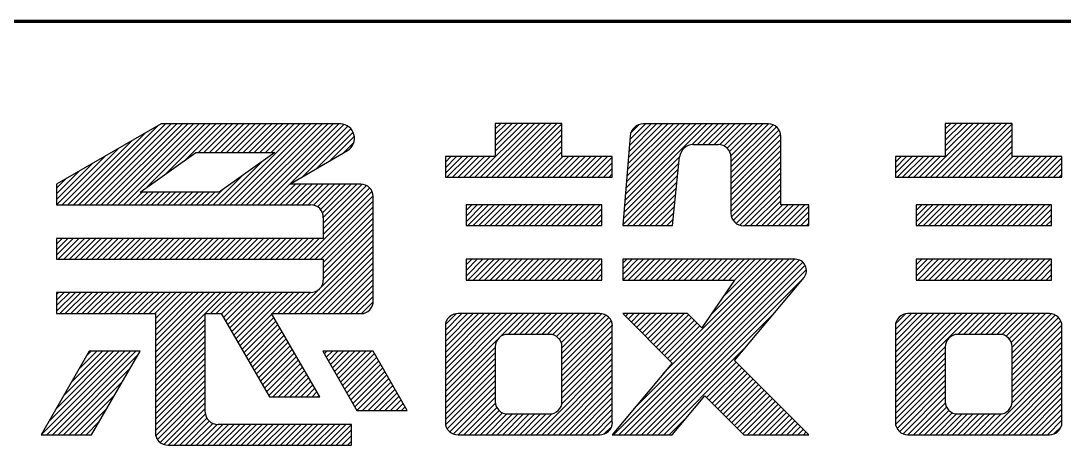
# Model space of a CAD drawing. Header units: millimetres. Extents: x 8300 to 125598, y -10383 to 40000.
# Drawn here: x 112730 to 113522, y -541 to -220 of the extents above; entities that cross this region are included whole.
import ezdxf

# ---------------------------------------------------------------- set-up
doc = ezdxf.new("R2010")
doc.units = ezdxf.units.MM
doc.header["$LTSCALE"] = 300
doc.layers.add('K他0_その他－１', color=7, linetype='CONTINUOUS')

# ---------------------------------------------------------------- blocks, each defined once
blk = doc.blocks.new('ZGroup317', base_point=(112982.37, 7361.52))
at = {"layer": 'K他0_その他－１', "color": 150, "linetype": 'Continuous', "lineweight": -3}
for p, q in [((101087.23, -219.57), (125147.52, -219.57)), ((112836.95, -297.68), (112757.45, -343.43)), ((112774.48, -359.18), (112834.66, -299)), ((112778.72, -359.18), (112840.22, -297.68)), ((112782.96, -359.18), (112844.46, -297.68)), ((112787.2, -359.18), (112848.71, -297.68)), ((112791.45, -359.18), (112852.95, -297.68)), ((112795.69, -359.18), (112857.19, -297.68)), ((112799.93, -359.18), (112861.43, -297.68)), ((112804.18, -359.18), (112865.68, -297.68)), ((112808.42, -359.18), (112869.92, -297.68)), ((112826.25, -345.6), (112874.16, -297.68)), ((112973.08, -297.68), (112836.95, -297.68)), ((112840.77, -335.31), (112878.4, -297.68)), ((112855.3, -325.03), (112882.65, -297.68)), ((112865.14, -319.43), (112886.89, -297.68)), ((112869.38, -319.43), (112891.13, -297.68)), ((112873.63, -319.43), (112895.38, -297.68)), ((112877.87, -319.43), (112899.62, -297.68)), ((112882.11, -319.43), (112903.86, -297.68)), ((112884.79, -359.18), (112946.29, -297.68)), ((112886.35, -319.43), (112908.1, -297.68)), ((112889.03, -359.18), (112950.53, -297.68)), ((112890.6, -319.43), (112912.35, -297.68)), ((112893.27, -359.18), (112954.77, -297.68)), ((112894.84, -319.43), (112916.59, -297.68)), ((112897.51, -359.18), (112959.02, -297.68)), ((112899.08, -319.43), (112920.83, -297.68)), ((112901.76, -359.18), (112963.26, -297.68)), ((112903.32, -319.43), (112925.07, -297.68)), ((112906, -359.18), (112967.5, -297.68)), ((112907.57, -319.43), (112929.32, -297.68)), ((112910.24, -359.18), (112971.74, -297.68)), ((112911.81, -319.43), (112933.56, -297.68)), ((112914.49, -359.18), (112975.59, -298.08)), ((112916.05, -319.43), (112937.8, -297.68)), ((112920.29, -319.43), (112942.04, -297.68)), ((112934.51, -343.4), (112978.52, -299.4)), ((113075.04, -338.18), (113115.91, -297.31)), ((113079.28, -338.18), (113120.16, -297.31)), ((113083.52, -338.18), (113124.4, -297.31)), ((113087.77, -338.18), (113128.64, -297.31)), ((113090.46, -301.55), (113094.7, -297.31)), ((113090.46, -305.79), (113098.94, -297.31)), ((113090.46, -310.04), (113103.19, -297.31)), ((113090.46, -314.28), (113107.43, -297.31)), ((113090.46, -318.52), (113111.67, -297.31)), ((113092.01, -338.18), (113132.88, -297.31)), ((113096.25, -338.18), (113137.13, -297.31)), ((113100.49, -338.18), (113141.08, -297.6)), ((113188.41, -360.44), (113251.17, -297.68)), ((113188.79, -355.81), (113246.92, -297.68)), ((113189.18, -351.19), (113242.68, -297.68)), ((113189.56, -346.56), (113238.44, -297.68)), ((113189.94, -341.93), (113234.19, -297.68)), ((113190.33, -337.31), (113229.95, -297.68)), ((113190.71, -332.68), (113225.71, -297.68)), ((113191.09, -328.06), (113221.47, -297.68)), ((113191.47, -323.43), (113217.22, -297.68)), ((113191.86, -318.81), (113212.98, -297.68)), ((113192.24, -314.18), (113208.74, -297.68)), ((113192.62, -309.55), (113204.5, -297.68)), ((113193.32, -304.62), (113199.74, -298.2)), ((113297.84, -297.68), (113202.96, -297.68)), ((113239.59, -313.51), (113255.41, -297.68)), ((113243.9, -313.43), (113259.65, -297.68)), ((113248.14, -313.43), (113263.89, -297.68)), ((113252.39, -313.43), (113268.14, -297.68)), ((113256.63, -313.43), (113272.38, -297.68)), ((113260.83, -313.47), (113276.62, -297.68)), ((113264.13, -314.41), (113280.86, -297.68)), ((113266.6, -316.19), (113285.11, -297.68)), ((113268.37, -318.66), (113289.35, -297.68)), ((113269.3, -321.98), (113293.59, -297.68)), ((113269.33, -326.18), (113297.84, -297.68)), ((113269.33, -330.43), (113301.38, -298.38)), ((113269.33, -334.67), (113304, -300)), ((113416.67, -338.18), (113457.54, -297.31)), ((113420.91, -338.18), (113461.79, -297.31)), ((113425.15, -338.18), (113466.03, -297.31)), ((113429.4, -338.18), (113470.27, -297.31)), ((113432.09, -301.55), (113436.33, -297.31)), ((113432.09, -305.79), (113440.57, -297.31)), ((113432.09, -310.04), (113444.81, -297.31)), ((113432.09, -314.28), (113449.06, -297.31)), ((113432.09, -318.52), (113453.3, -297.31)), ((113433.64, -338.18), (113474.51, -297.31)), ((113437.88, -338.18), (113478.76, -297.31)), ((113442.12, -338.18), (113482.71, -297.59)), ((112770.23, -359.18), (112824.66, -304.75)), ((112944.64, -337.51), (112980.8, -301.35)), ((112954.77, -331.62), (112982.49, -303.9)), ((112964.9, -325.73), (112983.46, -307.18)), ((113104.74, -338.18), (113141.08, -301.84)), ((113108.98, -338.18), (113141.08, -306.08)), ((113269.33, -338.91), (113305.93, -302.32)), ((113269.33, -343.15), (113307.07, -305.42)), ((113446.37, -338.18), (113482.71, -301.84)), ((113450.61, -338.18), (113482.71, -306.08)), ((112761.75, -359.18), (112804.67, -316.26)), ((112765.99, -359.18), (112814.67, -310.51)), ((112975.04, -319.85), (112983.08, -311.8)), ((113113.22, -338.18), (113141.08, -310.32)), ((113117.47, -338.18), (113141.08, -314.57)), ((113240.83, -313.43), (113259.96, -313.43)), ((113269.33, -347.4), (113307.21, -309.52)), ((113269.33, -351.64), (113307.21, -313.76)), ((113454.85, -338.18), (113482.71, -310.32)), ((113459.09, -338.18), (113482.71, -314.56)), ((112757.51, -359.18), (112794.68, -322.01)), ((113052.58, -335.18), (113065.33, -322.43)), ((113052.58, -330.94), (113061.09, -322.43)), ((113052.58, -326.7), (113056.85, -322.43)), ((113052.58, -322.45), (113052.6, -322.43)), ((113053.82, -338.18), (113069.58, -322.43)), ((113058.07, -338.18), (113073.82, -322.43)), ((113062.31, -338.18), (113078.06, -322.43)), ((113066.55, -338.18), (113082.3, -322.43)), ((113070.8, -338.18), (113086.55, -322.43)), ((113121.71, -338.18), (113141.08, -318.81)), ((113125.95, -338.18), (113141.7, -322.43)), ((113130.19, -338.18), (113145.94, -322.43)), ((113134.44, -338.18), (113150.19, -322.43)), ((113138.68, -338.18), (113154.43, -322.43)), ((113142.92, -338.18), (113158.67, -322.43)), ((113147.16, -338.18), (113162.91, -322.43)), ((113151.41, -338.18), (113167.16, -322.43)), ((113155.65, -338.18), (113171.4, -322.43)), ((113159.89, -338.18), (113175.64, -322.43)), ((113164.13, -338.18), (113179.33, -322.98)), ((113188.03, -365.06), (113230.34, -322.75)), ((113269.33, -355.88), (113307.21, -318.01)), ((113269.33, -360.12), (113307.21, -322.25)), ((113269.33, -322.81), (113269.33, -365.56)), ((113394.21, -335.19), (113406.96, -322.43)), ((113394.21, -330.94), (113402.72, -322.43)), ((113394.21, -326.7), (113398.48, -322.43)), ((113394.21, -322.46), (113394.23, -322.43)), ((113395.45, -338.18), (113411.2, -322.43)), ((113399.7, -338.18), (113415.45, -322.43)), ((113403.94, -338.18), (113419.69, -322.43)), ((113408.18, -338.18), (113423.93, -322.43)), ((113412.42, -338.18), (113428.18, -322.43)), ((113463.34, -338.18), (113482.71, -318.81)), ((113467.58, -338.18), (113483.33, -322.43)), ((113471.82, -338.18), (113487.57, -322.43)), ((113476.07, -338.18), (113491.82, -322.43)), ((113480.31, -338.18), (113496.06, -322.43)), ((113484.55, -338.18), (113500.3, -322.43)), ((113488.79, -338.18), (113504.54, -322.43)), ((113493.04, -338.18), (113508.79, -322.43)), ((113497.28, -338.18), (113513.03, -322.43)), ((113501.52, -338.18), (113517.27, -322.43)), ((113505.76, -338.18), (113520.59, -323.36)), ((112757.45, -354.99), (112784.69, -327.76)), ((112880.54, -359.18), (112913.24, -326.48)), ((113168.38, -338.18), (113179.33, -327.23)), ((113172.62, -338.18), (113179.33, -331.47)), ((113187.26, -374.32), (113229.39, -332.19)), ((113187.64, -369.69), (113229.86, -327.47)), ((113269.33, -364.37), (113307.21, -326.49)), ((113269.72, -368.22), (113307.21, -330.73)), ((113510.01, -338.18), (113520.59, -327.6)), ((113514.25, -338.18), (113520.59, -331.84)), ((112757.45, -350.75), (112774.69, -333.51)), ((112757.45, -346.51), (112764.7, -339.26)), ((112876.3, -359.18), (112898.72, -336.77)), ((113176.86, -338.18), (113179.33, -335.71)), ((113190.89, -374.93), (113228.91, -336.91)), ((113271.12, -371.07), (113307.21, -334.98)), ((113273.25, -373.18), (113307.21, -339.22)), ((113518.49, -338.18), (113520.59, -336.09)), ((112757.45, -343.43), (112757.45, -359.18)), ((112872.06, -359.18), (112884.19, -347.05)), ((112918.73, -359.18), (112934.48, -343.43)), ((112922.97, -359.18), (112938.72, -343.43)), ((112927.21, -359.18), (112942.96, -343.43)), ((112931.46, -359.18), (112947.21, -343.43)), ((112935.7, -359.18), (112951.45, -343.43)), ((112939.94, -359.18), (112955.69, -343.43)), ((112944.18, -359.18), (112959.93, -343.43)), ((112948.43, -359.18), (112964.18, -343.43)), ((112952.48, -359.37), (112968.42, -343.43)), ((112955.52, -360.58), (112972.66, -343.43)), ((112957.79, -362.55), (112976.91, -343.43)), ((112959.35, -365.23), (112981.15, -343.43)), ((112959.96, -368.86), (112985.39, -343.43)), ((112959.96, -373.11), (112989.57, -343.5)), ((112959.96, -377.35), (112992.81, -344.5)), ((112959.96, -381.6), (112995.23, -346.32)), ((113195.13, -374.93), (113228.44, -341.62)), ((113199.37, -374.93), (113227.96, -346.34)), ((113276.1, -374.57), (113307.21, -343.46)), ((113279.98, -374.93), (113307.21, -347.7)), ((112812.66, -359.18), (112822.41, -349.43)), ((112816.9, -359.18), (112826.65, -349.43)), ((112821.15, -359.18), (112830.9, -349.43)), ((112825.39, -359.18), (112835.14, -349.43)), ((112829.63, -359.18), (112839.38, -349.43)), ((112833.87, -359.18), (112843.62, -349.43)), ((112838.12, -359.18), (112847.87, -349.43)), ((112842.36, -359.18), (112852.11, -349.43)), ((112846.6, -359.18), (112856.35, -349.43)), ((112850.85, -359.18), (112860.6, -349.43)), ((112855.09, -359.18), (112864.84, -349.43)), ((112859.33, -359.18), (112869.08, -349.43)), ((112863.57, -359.18), (112873.32, -349.43)), ((112867.82, -359.18), (112877.57, -349.43)), ((112945.36, -400.43), (112996.95, -348.84)), ((112949.6, -400.43), (112997.81, -352.22)), ((112997.83, -431.93), (112997.83, -352.81)), ((113203.61, -374.93), (113227.49, -351.06)), ((113207.86, -374.93), (113227.01, -355.78)), ((113284.22, -374.93), (113307.21, -351.95)), ((113288.47, -374.93), (113307.21, -356.19)), ((112757.45, -359.18), (112950.2, -359.18)), ((112953.85, -400.43), (112997.83, -356.45)), ((112958.09, -400.43), (112997.83, -360.69)), ((113068.33, -363.43), (113072.57, -359.18)), ((113068.33, -367.67), (113076.81, -359.18)), ((113068.33, -371.91), (113081.06, -359.18)), ((113069.55, -374.93), (113085.3, -359.18)), ((113073.79, -374.93), (113089.54, -359.18)), ((113078.04, -374.93), (113093.79, -359.18)), ((113082.28, -374.93), (113098.03, -359.18)), ((113086.52, -374.93), (113102.27, -359.18)), ((113090.76, -374.93), (113106.51, -359.18)), ((113095.01, -374.93), (113110.76, -359.18)), ((113099.25, -374.93), (113115, -359.18)), ((113103.49, -374.93), (113119.24, -359.18)), ((113107.73, -374.93), (113123.48, -359.18)), ((113111.98, -374.93), (113127.73, -359.18)), ((113116.22, -374.93), (113131.97, -359.18)), ((113120.46, -374.93), (113136.21, -359.18)), ((113124.71, -374.93), (113140.46, -359.18)), ((113128.95, -374.93), (113144.7, -359.18)), ((113133.19, -374.93), (113148.94, -359.18)), ((113137.43, -374.93), (113153.18, -359.18)), ((113141.68, -374.93), (113157.43, -359.18)), ((113145.92, -374.93), (113161.67, -359.18)), ((113150.16, -374.93), (113165.91, -359.18)), ((113154.4, -374.93), (113170.15, -359.18)), ((113158.65, -374.93), (113171.46, -362.12)), ((113212.1, -374.93), (113226.54, -360.49)), ((113292.71, -374.93), (113308.46, -359.18)), ((113296.95, -374.93), (113312.7, -359.18)), ((113301.2, -374.93), (113316.95, -359.18)), ((113305.44, -374.93), (113321.19, -359.18)), ((113309.68, -374.93), (113325.43, -359.18)), ((113313.92, -374.93), (113328.58, -360.27)), ((113409.96, -363.43), (113414.2, -359.18)), ((113409.96, -367.67), (113418.45, -359.18)), ((113409.96, -371.91), (113422.69, -359.18)), ((113411.18, -374.93), (113426.93, -359.18)), ((113415.42, -374.93), (113431.17, -359.18)), ((113419.67, -374.93), (113435.42, -359.18)), ((113423.91, -374.93), (113439.66, -359.18)), ((113428.15, -374.93), (113443.9, -359.18)), ((113432.4, -374.93), (113448.15, -359.18)), ((113436.64, -374.93), (113452.39, -359.18)), ((113440.88, -374.93), (113456.63, -359.18)), ((113445.12, -374.93), (113460.87, -359.18)), ((113449.37, -374.93), (113465.12, -359.18)), ((113453.61, -374.93), (113469.36, -359.18)), ((113457.85, -374.93), (113473.6, -359.18)), ((113462.09, -374.93), (113477.84, -359.18)), ((113466.34, -374.93), (113482.09, -359.18)), ((113470.58, -374.93), (113486.33, -359.18)), ((113474.82, -374.93), (113490.57, -359.18)), ((113479.07, -374.93), (113494.82, -359.18)), ((113483.31, -374.93), (113499.06, -359.18)), ((113487.55, -374.93), (113503.3, -359.18)), ((113491.79, -374.93), (113507.54, -359.18)), ((113496.04, -374.93), (113511.79, -359.18)), ((113500.28, -374.93), (113512.71, -362.5)), ((112959.96, -402.81), (112997.83, -364.93)), ((112959.96, -368.93), (112959.96, -384.68)), ((112959.96, -407.05), (112997.83, -369.18)), ((113162.89, -374.93), (113171.46, -366.37)), ((113167.13, -374.93), (113171.46, -370.61)), ((113216.34, -374.93), (113226.06, -365.21)), ((113220.58, -374.93), (113225.59, -369.93)), ((113318.17, -374.93), (113328.58, -364.52)), ((113322.41, -374.93), (113328.58, -368.76)), ((113504.52, -374.93), (113512.71, -366.75)), ((113508.76, -374.93), (113512.71, -370.99)), ((112959.96, -411.29), (112997.83, -373.42)), ((112959.96, -415.54), (112997.83, -377.66)), ((113171.37, -374.93), (113171.46, -374.85)), ((113224.83, -374.93), (113225.11, -374.65)), ((113326.65, -374.93), (113328.58, -373)), ((112757.45, -397.42), (112770.19, -384.68)), ((112757.45, -393.18), (112765.95, -384.68)), ((112757.45, -388.93), (112761.7, -384.68)), ((112757.45, -384.69), (112757.46, -384.68)), ((112959.96, -384.68), (112757.45, -384.68)), ((112757.45, -384.68), (112757.45, -400.43)), ((112758.68, -400.43), (112774.43, -384.68)), ((112762.93, -400.43), (112778.68, -384.68)), ((112767.17, -400.43), (112782.92, -384.68)), ((112771.41, -400.43), (112787.16, -384.68)), ((112775.65, -400.43), (112791.4, -384.68)), ((112779.9, -400.43), (112795.65, -384.68)), ((112784.14, -400.43), (112799.89, -384.68)), ((112788.38, -400.43), (112804.13, -384.68)), ((112792.62, -400.43), (112808.37, -384.68)), ((112796.87, -400.43), (112812.62, -384.68)), ((112801.11, -400.43), (112816.86, -384.68)), ((112805.35, -400.43), (112821.1, -384.68)), ((112809.59, -400.43), (112825.35, -384.68)), ((112813.84, -400.43), (112829.59, -384.68)), ((112818.08, -400.43), (112833.83, -384.68)), ((112822.32, -400.43), (112838.07, -384.68)), ((112826.57, -400.43), (112842.32, -384.68)), ((112830.81, -400.43), (112846.56, -384.68)), ((112835.05, -400.43), (112850.8, -384.68)), ((112839.29, -400.43), (112855.04, -384.68)), ((112843.54, -400.43), (112859.29, -384.68)), ((112847.78, -400.43), (112863.53, -384.68)), ((112852.02, -400.43), (112867.77, -384.68)), ((112856.26, -400.43), (112872.01, -384.68)), ((112860.51, -400.43), (112876.26, -384.68)), ((112864.75, -400.43), (112880.5, -384.68)), ((112868.99, -400.43), (112884.74, -384.68)), ((112873.24, -400.43), (112888.99, -384.68)), ((112877.48, -400.43), (112893.23, -384.68)), ((112881.72, -400.43), (112897.47, -384.68)), ((112885.96, -400.43), (112901.71, -384.68)), ((112890.21, -400.43), (112905.96, -384.68)), ((112894.45, -400.43), (112910.2, -384.68)), ((112898.69, -400.43), (112914.44, -384.68)), ((112902.93, -400.43), (112918.68, -384.68)), ((112907.18, -400.43), (112922.93, -384.68)), ((112911.42, -400.43), (112927.17, -384.68)), ((112915.66, -400.43), (112931.41, -384.68)), ((112919.9, -400.43), (112935.66, -384.68)), ((112924.15, -400.43), (112939.9, -384.68)), ((112928.39, -400.43), (112944.14, -384.68)), ((112932.63, -400.43), (112948.38, -384.68)), ((112936.88, -400.43), (112952.63, -384.68)), ((112941.12, -400.43), (112956.87, -384.68)), ((112942.3, -441.68), (112997.83, -386.15)), ((112958.45, -421.29), (112997.83, -381.9)), ((112946.54, -441.68), (112997.83, -390.39)), ((112950.78, -441.68), (112997.83, -394.63)), ((112757.45, -400.43), (112959.96, -400.43)), ((112955.02, -441.68), (112997.83, -398.88)), ((112959.27, -441.68), (112997.83, -403.12)), ((112959.96, -400.43), (112959.96, -416.18)), ((113068.33, -404.68), (113072.57, -400.43)), ((113068.33, -408.92), (113076.81, -400.43)), ((113068.33, -413.16), (113081.06, -400.43)), ((113069.55, -416.18), (113085.3, -400.43)), ((113073.79, -416.18), (113089.54, -400.43)), ((113078.04, -416.18), (113093.79, -400.43)), ((113082.28, -416.18), (113098.03, -400.43)), ((113086.52, -416.18), (113102.27, -400.43)), ((113090.76, -416.18), (113106.51, -400.43)), ((113095.01, -416.18), (113110.76, -400.43)), ((113099.25, -416.18), (113115, -400.43)), ((113103.49, -416.18), (113119.24, -400.43)), ((113107.73, -416.18), (113123.48, -400.43)), ((113111.98, -416.18), (113127.73, -400.43)), ((113116.22, -416.18), (113131.97, -400.43)), ((113120.46, -416.18), (113136.21, -400.43)), ((113124.71, -416.18), (113140.46, -400.43)), ((113128.95, -416.18), (113144.7, -400.43)), ((113133.19, -416.18), (113148.94, -400.43)), ((113137.43, -416.18), (113153.18, -400.43)), ((113141.68, -416.18), (113157.43, -400.43)), ((113145.92, -416.18), (113161.67, -400.43)), ((113150.16, -416.18), (113165.91, -400.43)), ((113154.4, -416.18), (113170.15, -400.43)), ((113158.65, -416.18), (113171.46, -403.37)), ((113180.14, -533.56), (113313.27, -400.43)), ((113184.38, -533.56), (113317.51, -400.43)), ((113187.21, -416.18), (113202.96, -400.43)), ((113187.21, -411.94), (113198.72, -400.43)), ((113187.21, -407.7), (113194.47, -400.43)), ((113187.21, -403.46), (113190.23, -400.43)), ((113188.63, -533.56), (113321.19, -401)), ((113191.45, -416.18), (113207.2, -400.43)), ((113192.87, -533.56), (113323.83, -402.6)), ((113195.69, -416.18), (113211.44, -400.43)), ((113196.64, -512.82), (113309.03, -400.43)), ((113199.94, -416.18), (113215.69, -400.43)), ((113204.18, -416.18), (113219.93, -400.43)), ((113208.42, -416.18), (113224.17, -400.43)), ((113212.67, -416.18), (113228.42, -400.43)), ((113216.91, -416.18), (113232.66, -400.43)), ((113218.02, -487.2), (113304.78, -400.43)), ((113221.15, -416.18), (113236.9, -400.43)), ((113223.25, -477.73), (113300.54, -400.43)), ((113225.39, -416.18), (113241.14, -400.43)), ((113229.64, -416.18), (113245.39, -400.43)), ((113233.88, -416.18), (113249.63, -400.43)), ((113238.12, -416.18), (113253.87, -400.43)), ((113242.36, -416.18), (113258.11, -400.43)), ((113246.61, -416.18), (113262.36, -400.43)), ((113250.85, -416.18), (113266.6, -400.43)), ((113253.68, -443.06), (113296.3, -400.43)), ((113255.09, -416.18), (113270.84, -400.43)), ((113259.33, -416.18), (113275.08, -400.43)), ((113262.71, -429.78), (113292.06, -400.43)), ((113263.58, -416.18), (113279.33, -400.43)), ((113267.82, -416.18), (113283.57, -400.43)), ((113271.74, -416.51), (113287.81, -400.43)), ((113409.96, -404.68), (113414.2, -400.43)), ((113409.96, -408.92), (113418.45, -400.43)), ((113409.96, -413.16), (113422.69, -400.43)), ((113411.18, -416.18), (113426.93, -400.43)), ((113415.42, -416.18), (113431.17, -400.43)), ((113419.67, -416.18), (113435.42, -400.43)), ((113423.91, -416.18), (113439.66, -400.43)), ((113428.15, -416.18), (113443.9, -400.43)), ((113432.4, -416.18), (113448.15, -400.43)), ((113436.64, -416.18), (113452.39, -400.43)), ((113440.88, -416.18), (113456.63, -400.43)), ((113445.12, -416.18), (113460.87, -400.43)), ((113449.37, -416.18), (113465.12, -400.43)), ((113453.61, -416.18), (113469.36, -400.43)), ((113457.85, -416.18), (113473.6, -400.43)), ((113462.09, -416.18), (113477.84, -400.43)), ((113466.34, -416.18), (113482.09, -400.43)), ((113470.58, -416.18), (113486.33, -400.43)), ((113474.82, -416.18), (113490.57, -400.43)), ((113479.07, -416.18), (113494.82, -400.43)), ((113483.31, -416.18), (113499.06, -400.43)), ((113487.55, -416.18), (113503.3, -400.43)), ((113491.79, -416.18), (113507.54, -400.43)), ((113496.04, -416.18), (113511.79, -400.43)), ((113500.28, -416.18), (113512.71, -403.75)), ((112963.51, -441.68), (112997.83, -407.36)), ((112967.75, -441.68), (112997.83, -411.6)), ((113162.89, -416.18), (113171.46, -407.62)), ((113197.11, -533.56), (113325.7, -404.98)), ((113201.36, -533.56), (113326.66, -408.25)), ((113504.52, -416.18), (113512.71, -408)), ((112971.99, -441.68), (112997.83, -415.85)), ((113167.13, -416.18), (113171.46, -411.86)), ((113171.37, -416.18), (113171.46, -416.1)), ((113205.6, -533.56), (113324.76, -414.4)), ((113508.76, -416.18), (113512.71, -412.24)), ((112757.45, -439.85), (112771.74, -425.56)), ((112757.45, -435.6), (112767.5, -425.56)), ((112757.45, -431.36), (112763.26, -425.56)), ((112757.45, -427.12), (112759.01, -425.56)), ((112950.2, -425.56), (112757.45, -425.56)), ((112757.45, -425.56), (112757.45, -441.68)), ((112759.86, -441.68), (112775.98, -425.56)), ((112764.1, -441.68), (112780.23, -425.56)), ((112768.34, -441.68), (112784.47, -425.56)), ((112772.59, -441.68), (112788.71, -425.56)), ((112776.83, -441.68), (112792.96, -425.56)), ((112781.07, -441.68), (112797.2, -425.56)), ((112785.32, -441.68), (112801.44, -425.56)), ((112789.56, -441.68), (112805.68, -425.56)), ((112793.8, -441.68), (112809.93, -425.56)), ((112798.04, -441.68), (112814.17, -425.56)), ((112802.29, -441.68), (112818.41, -425.56)), ((112806.53, -441.68), (112822.65, -425.56)), ((112810.77, -441.68), (112826.9, -425.56)), ((112815.01, -441.68), (112831.14, -425.56)), ((112819.26, -441.68), (112835.38, -425.56)), ((112823.5, -441.68), (112839.62, -425.56)), ((112827.74, -441.68), (112843.87, -425.56)), ((112831.99, -441.68), (112848.11, -425.56)), ((112832.45, -479.4), (112886.29, -425.56)), ((112832.45, -475.16), (112882.05, -425.56)), ((112832.45, -470.91), (112877.81, -425.56)), ((112832.45, -466.67), (112873.57, -425.56)), ((112832.45, -462.43), (112869.32, -425.56)), ((112832.45, -458.18), (112865.08, -425.56)), ((112832.45, -453.94), (112860.84, -425.56)), ((112832.45, -449.7), (112856.6, -425.56)), ((112832.45, -445.46), (112852.35, -425.56)), ((112874.41, -441.68), (112890.54, -425.56)), ((112878.65, -441.68), (112894.78, -425.56)), ((112882.54, -442.04), (112899.02, -425.56)), ((112884.1, -444.72), (112903.27, -425.56)), ((112885.66, -447.4), (112907.51, -425.56)), ((112887.23, -450.08), (112911.75, -425.56)), ((112888.79, -452.76), (112915.99, -425.56)), ((112890.35, -455.44), (112920.24, -425.56)), ((112891.92, -458.12), (112924.48, -425.56)), ((112893.48, -460.8), (112928.72, -425.56)), ((112895.04, -463.48), (112932.96, -425.56)), ((112921.08, -441.68), (112937.21, -425.56)), ((112925.32, -441.68), (112941.45, -425.56)), ((112929.57, -441.68), (112945.69, -425.56)), ((112933.81, -441.68), (112949.93, -425.56)), ((112938.05, -441.68), (112955.68, -424.06)), ((112976.24, -441.68), (112997.83, -420.09)), ((112980.48, -441.68), (112997.83, -424.33)), ((112984.72, -441.68), (112997.83, -428.57)), ((112988.98, -441.67), (112997.83, -432.82)), ((112896.61, -466.16), (112920.77, -442)), ((113052.58, -496.64), (113107.54, -441.68)), ((113052.58, -492.4), (113103.3, -441.68)), ((113052.58, -488.16), (113099.05, -441.68)), ((113052.58, -483.91), (113094.81, -441.68)), ((113052.58, -479.67), (113090.57, -441.68)), ((113052.58, -475.43), (113086.33, -441.68)), ((113052.58, -471.18), (113082.08, -441.68)), ((113052.58, -466.94), (113077.84, -441.68)), ((113052.58, -462.7), (113073.6, -441.68)), ((113052.58, -458.46), (113069.36, -441.68)), ((113052.58, -454.21), (113065.11, -441.68)), ((113052.65, -449.9), (113060.81, -441.75)), ((113169.58, -441.68), (113062.33, -441.68)), ((113094.02, -459.44), (113111.78, -441.68)), ((113100.27, -457.43), (113116.02, -441.68)), ((113104.52, -457.43), (113120.27, -441.68)), ((113108.76, -457.43), (113124.51, -441.68)), ((113113, -457.43), (113128.75, -441.68)), ((113117.25, -457.43), (113133, -441.68)), ((113121.49, -457.43), (113137.24, -441.68)), ((113125.73, -457.43), (113141.48, -441.68)), ((113129.97, -457.43), (113145.72, -441.68)), ((113133.94, -457.71), (113149.97, -441.68)), ((113136.89, -459), (113154.21, -441.68)), ((113139.1, -461.04), (113158.45, -441.68)), ((113140.58, -463.8), (113162.69, -441.68)), ((113141.08, -467.54), (113166.94, -441.68)), ((113141.08, -471.78), (113171.12, -441.75)), ((113141.08, -476.03), (113174.34, -442.76)), ((113189.31, -443.78), (113191.41, -441.68)), ((113191.43, -445.9), (113195.65, -441.68)), ((113193.55, -448.03), (113199.89, -441.68)), ((113195.67, -450.15), (113204.14, -441.68)), ((113197.79, -452.27), (113208.38, -441.68)), ((113199.91, -454.39), (113212.62, -441.68)), ((113202.04, -456.51), (113216.86, -441.68)), ((113204.16, -458.63), (113221.11, -441.68)), ((113206.28, -460.75), (113225.35, -441.68)), ((113208.4, -462.88), (113229.59, -441.68)), ((113209.84, -533.56), (113302.6, -440.8)), ((113210.52, -465), (113233.83, -441.68)), ((113212.64, -467.12), (113237.2, -442.56)), ((113394.21, -500.51), (113453.03, -441.68)), ((113394.21, -496.27), (113448.79, -441.68)), ((113394.21, -492.02), (113444.55, -441.68)), ((113394.21, -487.78), (113440.31, -441.68)), ((113394.21, -483.54), (113436.06, -441.68)), ((113394.21, -479.3), (113431.82, -441.68)), ((113394.21, -475.05), (113427.58, -441.68)), ((113394.21, -470.81), (113423.33, -441.68)), ((113394.21, -466.57), (113419.09, -441.68)), ((113394.21, -462.32), (113414.85, -441.68)), ((113394.21, -458.08), (113410.61, -441.68)), ((113394.21, -453.84), (113406.36, -441.68)), ((113394.35, -449.46), (113401.98, -441.82)), ((113511.21, -441.68), (113403.58, -441.68)), ((113441.53, -457.43), (113457.28, -441.68)), ((113445.77, -457.43), (113461.52, -441.68)), ((113450.01, -457.43), (113465.76, -441.68)), ((113454.25, -457.43), (113470, -441.68)), ((113458.5, -457.43), (113474.25, -441.68)), ((113462.74, -457.43), (113478.49, -441.68)), ((113466.98, -457.43), (113482.73, -441.68)), ((113471.22, -457.43), (113486.97, -441.68)), ((113475.27, -457.63), (113491.22, -441.68)), ((113478.29, -458.85), (113495.46, -441.68)), ((113480.56, -460.83), (113499.7, -441.68)), ((113482.11, -463.51), (113503.95, -441.68)), ((113482.71, -467.16), (113508.19, -441.68)), ((113482.71, -471.4), (113512.36, -441.75)), ((113482.71, -475.64), (113515.59, -442.77)), ((112832.45, -483.64), (112870.33, -445.77)), ((112832.45, -487.88), (112870.33, -450.01)), ((112898.17, -468.84), (112922.33, -444.68)), ((112899.73, -471.52), (112923.89, -447.36)), ((112901.3, -474.2), (112925.45, -450.04)), ((113052.58, -451.06), (113052.58, -524.19)), ((113141.08, -480.27), (113176.75, -444.59)), ((113141.08, -484.51), (113178.47, -447.12)), ((113141.08, -488.75), (113179.32, -450.52)), ((113179.33, -524.19), (113179.33, -451.06)), ((113214.76, -469.24), (113239.33, -444.68)), ((113216.88, -471.36), (113241.45, -446.8)), ((113219.01, -473.48), (113243.57, -448.92)), ((113221.13, -475.6), (113245.69, -451.04)), ((113394.21, -451.06), (113394.21, -524.19)), ((113482.71, -479.89), (113518, -444.6)), ((113482.71, -484.13), (113519.72, -447.12)), ((113482.71, -488.37), (113520.57, -450.51)), ((113520.59, -524.19), (113520.59, -451.06)), ((112832.45, -492.13), (112870.33, -454.25)), ((112832.45, -496.37), (112870.33, -458.5)), ((112902.86, -476.88), (112927.02, -452.72)), ((112904.42, -479.56), (112928.58, -455.4)), ((112905.98, -482.24), (112930.14, -458.08)), ((113131.71, -457.43), (113100.2, -457.43)), ((113141.08, -493), (113179.33, -454.74)), ((113141.08, -497.24), (113179.33, -458.99)), ((113473.34, -457.43), (113441.46, -457.43)), ((113482.71, -492.62), (113520.59, -454.74)), ((113482.71, -496.86), (113520.59, -458.98)), ((112832.45, -500.61), (112870.33, -462.74)), ((112832.45, -504.85), (112870.33, -466.98)), ((112907.55, -484.92), (112931.71, -460.76)), ((112909.11, -487.6), (112933.27, -463.44)), ((112910.67, -490.27), (112934.83, -466.12)), ((113052.58, -500.88), (113092.47, -460.99)), ((113090.46, -466.81), (113090.46, -508.43)), ((113141.08, -501.48), (113179.33, -463.23)), ((113141.08, -508.43), (113141.08, -466.81)), ((113214.08, -533.56), (113280.45, -467.2)), ((113394.21, -504.75), (113432.09, -466.87)), ((113432.09, -466.81), (113432.09, -508.43)), ((113482.71, -501.1), (113520.59, -463.23)), ((113482.71, -508.43), (113482.71, -466.81)), ((112745.89, -533.56), (112809.27, -470.18)), ((112750.13, -533.56), (112813.51, -470.18)), ((112751.46, -523.75), (112805.03, -470.18)), ((112754.38, -533.56), (112817.75, -470.18)), ((112757.18, -513.79), (112800.78, -470.18)), ((112758.62, -533.56), (112819.22, -472.96)), ((112762.89, -503.83), (112796.54, -470.18)), ((112768.61, -493.87), (112792.3, -470.18)), ((112774.32, -483.92), (112788.05, -470.18)), ((112780.04, -473.96), (112783.81, -470.18)), ((112832.45, -509.1), (112870.33, -471.22)), ((112912.24, -492.95), (112936.4, -468.8)), ((112913.8, -495.63), (112937.96, -471.48)), ((112915.36, -498.31), (112939.52, -474.16)), ((112960.67, -472.08), (112962.57, -470.18)), ((112962.22, -474.78), (112966.81, -470.18)), ((112963.77, -477.47), (112971.06, -470.18)), ((112965.32, -480.17), (112975.3, -470.18)), ((112966.87, -482.86), (112979.54, -470.18)), ((112968.42, -485.55), (112983.78, -470.18)), ((112969.96, -488.25), (112988.03, -470.18)), ((112971.51, -490.94), (112992.27, -470.18)), ((112973.06, -493.63), (112996.51, -470.18)), ((112974.61, -496.33), (112998.9, -472.04)), ((112976.16, -499.02), (113000.45, -474.73)), ((113052.58, -505.13), (113090.46, -467.25)), ((113052.58, -509.37), (113090.46, -471.49)), ((113140.93, -510.12), (113179.33, -471.71)), ((113141.08, -505.72), (113179.33, -467.47)), ((113394.21, -508.99), (113432.09, -471.12)), ((113482.63, -509.67), (113520.59, -471.71)), ((113482.71, -505.34), (113520.59, -467.47)), ((112832.45, -513.34), (112870.33, -475.47)), ((112832.45, -517.58), (112870.33, -479.71)), ((112916.93, -500.99), (112941.08, -476.84)), ((112918.49, -503.67), (112942.65, -479.52)), ((112921.72, -504.68), (112944.21, -482.2)), ((112977.71, -501.72), (113002, -477.43)), ((112979.26, -504.41), (113003.55, -480.12)), ((112980.81, -507.1), (113005.09, -482.82)), ((113052.58, -513.61), (113090.46, -475.74)), ((113052.58, -517.85), (113090.46, -479.98)), ((113121.73, -533.56), (113179.33, -475.96)), ((113125.97, -533.56), (113179.33, -480.2)), ((113218.33, -533.56), (113273.27, -478.61)), ((113250.83, -505.3), (113275.4, -480.73)), ((113252.95, -507.42), (113277.53, -482.84)), ((113394.21, -513.24), (113432.09, -475.36)), ((113394.21, -517.48), (113432.09, -479.6)), ((113462.98, -533.56), (113520.59, -475.95)), ((113467.22, -533.56), (113520.59, -480.2)), ((112762.86, -533.56), (112813.36, -483.06)), ((112832.45, -521.83), (112870.33, -483.95)), ((112832.45, -526.07), (112870.33, -488.2)), ((112925.96, -504.68), (112945.77, -484.87)), ((112930.21, -504.68), (112947.34, -487.55)), ((112934.45, -504.68), (112948.9, -490.23)), ((112982.36, -509.8), (113006.64, -485.51)), ((112983.9, -512.49), (113008.19, -488.2)), ((112985.45, -515.19), (113009.74, -490.9)), ((113052.58, -522.1), (113090.46, -484.22)), ((113052.79, -526.14), (113090.46, -488.46)), ((113130.22, -533.56), (113179.33, -484.44)), ((113134.46, -533.56), (113179.33, -488.68)), ((113255.07, -509.54), (113279.66, -484.96)), ((113257.19, -511.67), (113281.79, -487.07)), ((113259.31, -513.79), (113283.91, -489.19)), ((113394.21, -521.72), (113432.09, -483.84)), ((113394.35, -525.82), (113432.09, -488.09)), ((113471.47, -533.56), (113520.59, -484.44)), ((113475.71, -533.56), (113520.59, -488.68)), ((112767.11, -533.56), (112807.5, -493.16)), ((112832.45, -530.31), (112870.33, -492.44)), ((112832.72, -534.29), (112870.33, -496.68)), ((112938.69, -504.68), (112950.46, -492.91)), ((112942.93, -504.68), (112952.03, -495.59)), ((112947.18, -504.68), (112953.59, -498.27)), ((112989.7, -515.19), (113011.29, -493.59)), ((112993.94, -515.19), (113012.84, -496.28)), ((113054.01, -529.16), (113090.46, -492.71)), ((113055.99, -531.42), (113090.46, -496.95)), ((113138.7, -533.56), (113179.33, -492.93)), ((113142.94, -533.56), (113179.33, -497.17)), ((113261.43, -515.91), (113286.04, -491.3)), ((113263.56, -518.03), (113288.17, -493.41)), ((113265.68, -520.15), (113290.3, -495.53)), ((113267.8, -522.27), (113292.43, -497.64)), ((113395.49, -528.92), (113432.09, -492.33)), ((113397.41, -531.24), (113432.09, -496.57)), ((113479.95, -533.56), (113520.59, -492.92)), ((113484.19, -533.56), (113520.59, -497.17)), ((112771.35, -533.56), (112801.65, -503.26)), ((112834.01, -537.24), (112870.33, -500.92)), ((112836.05, -539.45), (112870.33, -505.17)), ((112919.08, -504.68), (112957.33, -504.68)), ((112951.42, -504.68), (112955.15, -500.95)), ((112955.66, -504.68), (112956.71, -503.63)), ((112998.18, -515.19), (113014.39, -498.98)), ((113002.42, -515.19), (113015.94, -501.67)), ((113006.67, -515.19), (113017.49, -504.37)), ((113058.68, -532.97), (113090.46, -501.19)), ((113062.33, -533.56), (113090.46, -505.43)), ((113147.19, -533.56), (113179.33, -501.41)), ((113151.43, -533.56), (113179.33, -505.66)), ((113269.92, -524.39), (113294.56, -499.76)), ((113272.04, -526.52), (113296.68, -501.87)), ((113274.16, -528.64), (113298.81, -503.99)), ((113276.28, -530.76), (113300.94, -506.1)), ((113400.04, -532.86), (113432.09, -500.81)), ((113403.58, -533.56), (113432.09, -505.06)), ((113488.44, -533.56), (113520.59, -501.41)), ((113492.68, -533.56), (113520.59, -505.65)), ((112775.59, -533.56), (112795.79, -513.36)), ((112838.8, -540.94), (112870.33, -509.41)), ((112842.54, -541.44), (112870.33, -513.65)), ((113010.91, -515.19), (113019.03, -507.06)), ((113015.15, -515.19), (113020.58, -509.75)), ((113019.4, -515.19), (113022.13, -512.45)), ((113066.58, -533.56), (113090.53, -509.61)), ((113070.82, -533.56), (113091.55, -512.83)), ((113155.67, -533.56), (113179.33, -509.9)), ((113159.91, -533.56), (113179.33, -514.14)), ((113278.4, -532.88), (113303.07, -508.21)), ((113281.97, -533.56), (113305.2, -510.33)), ((113286.21, -533.56), (113307.33, -512.44)), ((113290.45, -533.56), (113309.45, -514.56)), ((113407.83, -533.56), (113432.12, -509.26)), ((113412.07, -533.56), (113433.05, -512.58)), ((113496.92, -533.56), (113520.59, -509.9)), ((113501.17, -533.56), (113520.59, -514.14)), ((112846.79, -541.44), (112870.44, -517.78)), ((112851.03, -541.44), (112871.54, -520.93)), ((113023.64, -515.19), (113023.68, -515.14)), ((113075.06, -533.56), (113093.38, -515.24)), ((113079.3, -533.56), (113095.91, -516.96)), ((113083.55, -533.56), (113099.3, -517.8)), ((113087.79, -533.56), (113103.54, -517.81)), ((113092.03, -533.56), (113107.78, -517.81)), ((113096.27, -533.56), (113112.02, -517.81)), ((113100.2, -517.81), (113131.71, -517.81)), ((113100.52, -533.56), (113116.27, -517.81)), ((113104.76, -533.56), (113120.51, -517.81)), ((113109, -533.56), (113124.75, -517.81)), ((113113.24, -533.56), (113128.99, -517.81)), ((113117.49, -533.56), (113133.39, -517.66)), ((113164.16, -533.56), (113179.33, -518.38)), ((113168.4, -533.56), (113179.33, -522.63)), ((113222.57, -533.56), (113235.56, -520.57)), ((113294.69, -533.56), (113311.58, -516.67)), ((113298.94, -533.56), (113313.71, -518.79)), ((113303.18, -533.56), (113315.84, -520.9)), ((113416.31, -533.56), (113434.82, -515.05)), ((113420.55, -533.56), (113437.29, -516.83)), ((113424.8, -533.56), (113440.59, -517.77)), ((113429.04, -533.56), (113444.79, -517.81)), ((113433.28, -533.56), (113449.03, -517.81)), ((113437.52, -533.56), (113453.28, -517.81)), ((113441.46, -517.81), (113473.34, -517.81)), ((113441.77, -533.56), (113457.52, -517.81)), ((113446.01, -533.56), (113461.76, -517.81)), ((113450.25, -533.56), (113466, -517.81)), ((113454.5, -533.56), (113470.25, -517.81)), ((113458.74, -533.56), (113474.57, -517.73)), ((113505.41, -533.56), (113520.59, -518.38)), ((113509.65, -533.56), (113520.59, -522.62)), ((112779.83, -533.56), (112789.93, -523.46)), ((112855.27, -541.44), (112873.43, -523.28)), ((112859.51, -541.44), (112876.01, -524.94)), ((112863.76, -541.44), (112879.5, -525.69)), ((112868, -541.44), (112883.75, -525.69)), ((112872.24, -541.44), (112887.99, -525.69)), ((112876.48, -541.44), (112892.23, -525.69)), ((112981.33, -525.69), (112880.08, -525.69)), ((112880.73, -541.44), (112896.48, -525.69)), ((112884.97, -541.44), (112900.72, -525.69)), ((112889.21, -541.44), (112904.96, -525.69)), ((112893.46, -541.44), (112909.21, -525.69)), ((112897.7, -541.44), (112913.45, -525.69)), ((112901.94, -541.44), (112917.69, -525.69)), ((112906.18, -541.44), (112921.93, -525.69)), ((112910.43, -541.44), (112926.18, -525.69)), ((112914.67, -541.44), (112930.42, -525.69)), ((112918.91, -541.44), (112934.66, -525.69)), ((112923.15, -541.44), (112938.9, -525.69)), ((112927.4, -541.44), (112943.15, -525.69)), ((112931.64, -541.44), (112947.39, -525.69)), ((112935.88, -541.44), (112951.63, -525.69)), ((112940.13, -541.44), (112955.88, -525.69)), ((112944.37, -541.44), (112960.12, -525.69)), ((112948.61, -541.44), (112964.36, -525.69)), ((112952.85, -541.44), (112968.6, -525.69)), ((112957.1, -541.44), (112972.85, -525.69)), ((112961.34, -541.44), (112977.09, -525.69)), ((112965.58, -541.44), (112981.33, -525.69)), ((112969.82, -541.44), (112981.33, -529.93)), ((113173.22, -532.98), (113178.75, -527.46)), ((113307.42, -533.56), (113317.97, -523.02)), ((113311.67, -533.56), (113320.1, -525.13)), ((113315.91, -533.56), (113322.22, -527.24)), ((113320.15, -533.56), (113324.35, -529.36)), ((113514.48, -532.97), (113520, -527.45)), ((112974.07, -541.44), (112981.33, -534.17)), ((112978.31, -541.44), (112981.33, -538.41)), ((113062.33, -533.56), (113169.58, -533.56)), ((113324.39, -533.56), (113326.48, -531.47)), ((113403.58, -533.56), (113511.21, -533.56))]:
    blk.add_line(p, q, dxfattribs=at)
for points in [[(113090.46, -297.31), (113090.46, -322.43), (113052.58, -322.43), (113052.58, -338.18), (113179.33, -338.18), (113179.33, -322.43), (113141.08, -322.43), (113141.08, -297.31)], [(113432.09, -297.31), (113432.09, -322.43), (113394.21, -322.43), (113394.21, -338.18), (113520.59, -338.18), (113520.59, -322.43), (113482.71, -322.43), (113482.71, -297.31)], [(112863.21, -319.43), (112923.2, -319.43), (112880.83, -349.43), (112820.83, -349.43)], [(113068.33, -359.18), (113068.33, -374.93), (113171.46, -374.93), (113171.46, -359.18)], [(113409.96, -359.18), (113409.96, -374.93), (113512.71, -374.93), (113512.71, -359.18)], [(113068.33, -400.43), (113068.33, -416.18), (113171.46, -416.18), (113171.46, -400.43)], [(113409.96, -400.43), (113409.96, -416.18), (113512.71, -416.18), (113512.71, -400.43)], [(112784.08, -533.56), (112820.83, -470.18), (112782.2, -470.18), (112745.83, -533.56)], [(112985.45, -515.19), (113023.71, -515.19), (112997.83, -470.18), (112959.58, -470.18)]]:
    blk.add_lwpolyline(points, close=True, dxfattribs=at)
for points in [[(113192.83, -307.06), (113187.21, -374.93), (113225.08, -374.93), (113230.33, -322.81)], [(113279.08, -374.93), (113328.58, -374.93), (113328.58, -359.18), (113307.21, -359.18), (113307.21, -307.06)], [(112988.46, -343.43), (112934.46, -343.43), (112978.33, -317.93)], [(113318.08, -400.43), (113187.21, -400.43), (113187.21, -416.18)], [(113187.21, -416.18), (113271.96, -416.18), (113247.21, -452.56), (113236.33, -441.68), (113187.21, -441.68), (113224.71, -479.18), (113179.33, -533.56), (113224.71, -533.56), (113249.46, -503.93), (113279.08, -533.56), (113328.58, -533.56), (113271.96, -477.31), (113324.84, -414.31)], [(112757.45, -441.68), (112832.45, -441.68), (112832.45, -532.06)], [(112870.33, -516.31), (112870.33, -441.68), (112882.33, -441.68), (112919.08, -504.68)], [(112957.33, -504.68), (112920.58, -441.68), (112988.46, -441.68)], [(112842.2, -541.44), (112981.33, -541.44), (112981.33, -525.69)]]:
    blk.add_lwpolyline(points, dxfattribs=at)
for centre, radius, start, end in [((112972.62, -308.61), 10.93, 301.44687, 87.60613), ((113202.93, -307.81), 10.13, 89.83322, 175.74284), ((113297.84, -307.06), 9.37, 0.00087, 90.00096), ((113240.83, -323.99), 10.56, 89.965, 173.55742), ((113259.96, -322.81), 9.38, 359.99904, 89.99913), ((112988.46, -352.81), 9.37, 0.00087, 90.00096), ((112950.59, -368.55), 9.38, 357.67028, 92.35087), ((113278.71, -365.57), 9.38, 179.95324, 272.29154), ((113318.14, -408.99), 8.55, 321.50519, 90.39943), ((112950.58, -416.19), 9.38, 267.69782, 0.03613), ((112988.46, -432.31), 9.37, 269.95327, 2.29157), ((113061.96, -451.05), 9.38, 87.70755, 180.04585), ((113169.96, -451.05), 9.38, 359.96296, 92.30126), ((113403.58, -451.06), 9.38, 89.99996, 180.00004), ((113511.21, -451.06), 9.38, 359.99996, 90.00004), ((113099.83, -466.8), 9.37, 87.71727, 180.05557), ((113131.71, -466.81), 9.38, 359.99904, 89.99913), ((113441.46, -466.81), 9.37, 90.01004, 180.01013), ((113473.34, -466.81), 9.38, 359.99904, 89.99913), ((113099.83, -508.44), 9.37, 179.94443, 272.28273), ((113131.71, -508.43), 9.38, 270.00087, 0.00096), ((113441.46, -508.44), 9.37, 179.98987, 269.98996), ((113473.34, -508.43), 9.38, 270.00087, 0.00096), ((112879.7, -516.32), 9.38, 179.95415, 272.29245), ((113061.96, -524.19), 9.38, 179.95415, 272.29245), ((113169.96, -524.19), 9.38, 267.69874, 0.03704), ((113403.58, -524.19), 9.38, 179.99996, 270.00004), ((113511.21, -524.19), 9.38, 269.99996, 0.00004), ((112841.83, -532.07), 9.37, 179.94534, 272.28364)]:
    blk.add_arc(centre, radius, start, end, dxfattribs=at)
blk = doc.blocks.new('ZGroup344', base_point=(112982.37, 7361.31))
at = {"layer": 'K他0_その他－１', "color": 150, "linetype": 'Continuous', "lineweight": 90}
blk.add_line((101087.23, -219.78), (125147.52, -219.78), dxfattribs=at)

msp = doc.modelspace()

# ---------------------------------------------------------------- block references
at = {"layer": 'K他0_その他－１', "linetype": 'Continuous', "lineweight": 5}
for name, p in [('ZGroup317', (112982.37, 7361.52)), ('ZGroup344', (112982.37, 7361.31))]:
    msp.add_blockref(name, p, dxfattribs=at)

doc.saveas('drawing.dxf')
